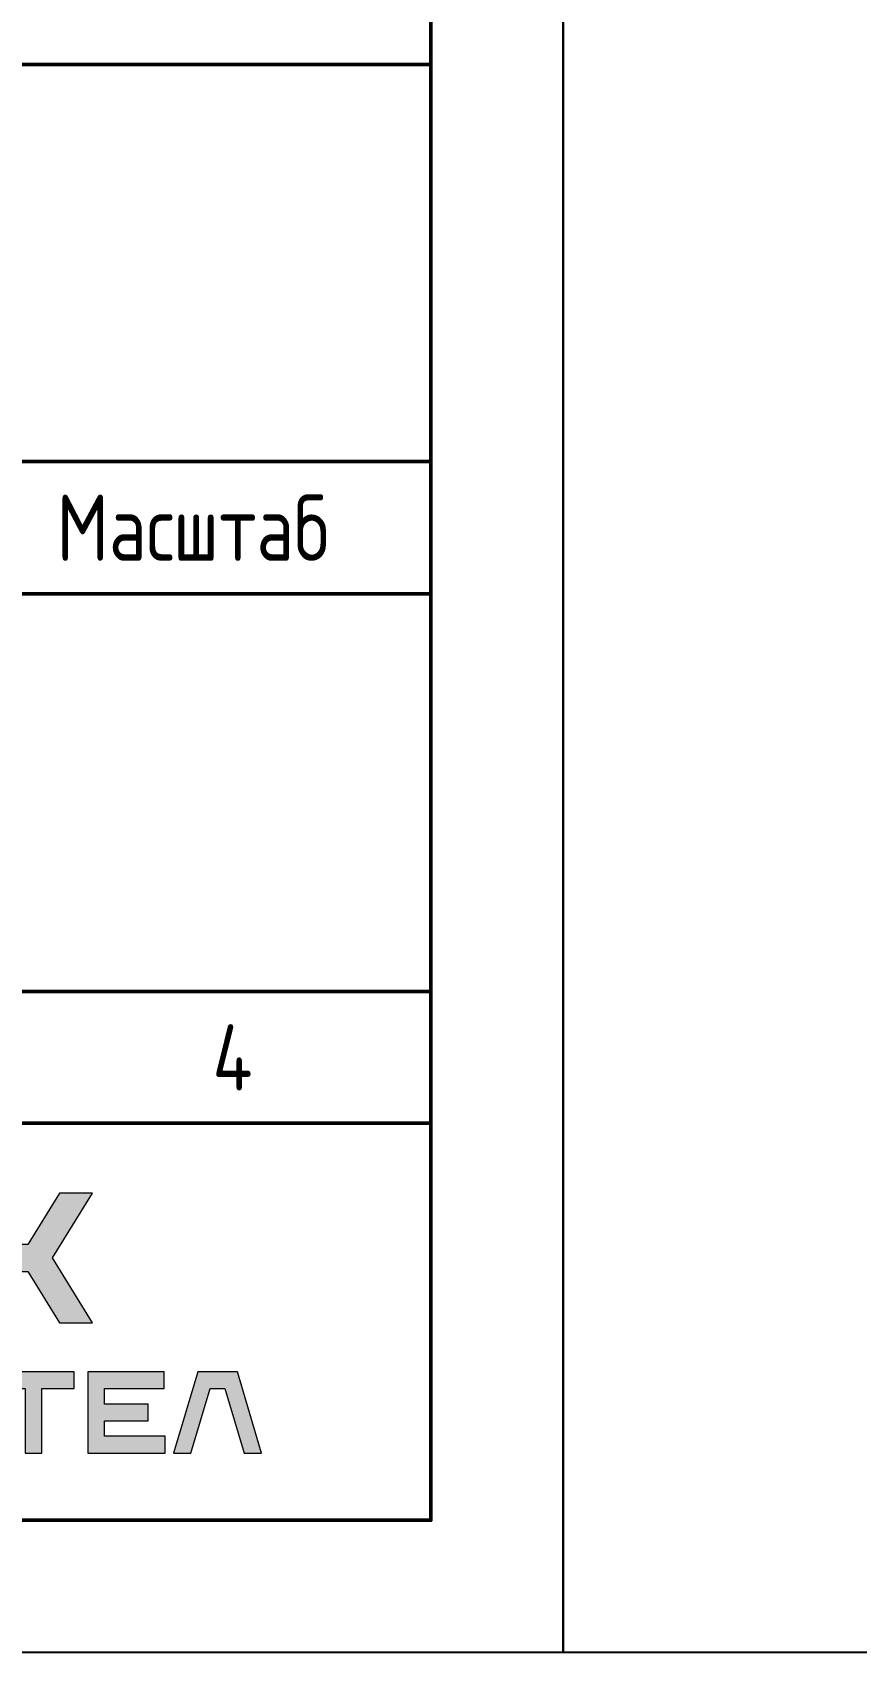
# Model space of a CAD drawing. Header units: millimetres. Extents: x -1117 to 5358, y -90 to 1610.
# Drawn here: x 4056.9 to 4088.1, y 0 to 61.2 of the extents above; entities that cross this region are included whole.
import ezdxf

# ---------------------------------------------------------------- set-up
doc = ezdxf.new("R2010")
doc.units = ezdxf.units.MM
doc.styles.add('Gost_type_A', font='GOST_A.TTF')

# ---------------------------------------------------------------- blocks, each defined once
blk = doc.blocks.new('*U19')
at = {"lineweight": 0, "true_color": 0x141414}
h = blk.add_hatch(color=250, dxfattribs=at)
h.dxf.hatch_style = 1
h.paths.add_polyline_path([(10.703, 2.409), (12.211, 4.863), (10.964, 4.863), (9.766, 2.914), (8.249, 2.914), (8.249, 4.863), (7.238, 4.863), (7.238, -0.046), (8.249, -0.046), (8.249, 1.903), (9.766, 1.903), (10.964, -0.046), (12.211, -0.046)])
h = blk.add_hatch(color=250, dxfattribs=at)
h.dxf.hatch_style = 1
h.paths.add_polyline_path([(10.296, -2.526), (11.514, -2.526), (11.514, -1.894), (8.448, -1.894), (8.448, -2.526), (9.665, -2.526), (9.665, -4.96), (10.296, -4.96)])
h = blk.add_hatch(color=250, dxfattribs=at)
h.dxf.hatch_style = 1
h.paths.add_polyline_path([(14.918, -1.894), (12.027, -1.894), (12.027, -4.96), (14.959, -4.96), (14.959, -4.328), (12.658, -4.328), (12.658, -3.743), (14.312, -3.743), (14.312, -3.111), (12.658, -3.111), (12.658, -2.526), (14.918, -2.526)])
h = blk.add_hatch(color=250, dxfattribs=at)
h.dxf.hatch_style = 1
h.paths.add_polyline_path([(17.684, -1.896), (16.188, -1.896), (15.27, -4.96), (15.929, -4.96), (16.658, -2.527), (17.214, -2.527), (17.943, -4.96), (18.602, -4.96)])
at = {"color": 250, "lineweight": 0, "true_color": 0x141414}
for points in [[(12.211, 4.863), (10.964, 4.863), (9.766, 2.914), (8.249, 2.914), (8.249, 4.863), (7.238, 4.863), (7.238, -0.046), (8.249, -0.046), (8.249, 1.903), (9.766, 1.903), (10.964, -0.046), (12.211, -0.046), (10.703, 2.409), (12.211, 4.863)], [(11.514, -1.894), (8.448, -1.894), (8.448, -2.526), (9.665, -2.526), (9.665, -4.96), (10.296, -4.96), (10.296, -2.526), (11.514, -2.526), (11.514, -1.894)], [(14.959, -4.328), (12.658, -4.328), (12.658, -3.743), (14.312, -3.743), (14.312, -3.111), (12.658, -3.111), (12.658, -2.526), (14.918, -2.526), (14.918, -1.894), (12.027, -1.894), (12.027, -4.96), (14.959, -4.96), (14.959, -4.328)], [(16.188, -1.896), (15.27, -4.96), (15.929, -4.96), (16.658, -2.527), (17.214, -2.527), (17.943, -4.96), (18.602, -4.96), (17.684, -1.896), (16.188, -1.896)]]:
    blk.add_lwpolyline(points, dxfattribs=at)
blk = doc.blocks.new('Штамп большой нижний')
at = {"lineweight": 50}
for points in [[(-120, 55), (0, 55), (0, 40), (-120, 40)], [(-18, 40), (0, 40), (0, 35), (-18, 35)], [(-18, 35), (0, 35), (0, 19.974), (-18, 19.974)], [(-30, 19.974), (0, 19.974), (0, 15), (-30, 15)], [(-50, 15), (0, 15), (0, 0), (-50, 0)]]:
    blk.add_lwpolyline(points, close=True, dxfattribs=at)
blk.add_blockref('*U19', (-25, 7.5))
at = {"insert": (-9, 37.5), "char_height": 2.5, "width": 18, "attachment_point": 5, "style": 'Gost_type_A'}
blk.add_mtext('Масштаб', dxfattribs=at)

msp = doc.modelspace()

# ---------------------------------------------------------------- linework, layer by layer
for points in [[(4077, 420), (4077, 0), (3780, 0), (3780, 420)], [(4374, 420), (4374, 0), (4077, 0), (4077, 420)]]:
    msp.add_lwpolyline(points, close=True)
at = {"lineweight": 50}
msp.add_lwpolyline([(4072, 415), (4072, 5), (3800, 5), (3800, 415)], close=True, dxfattribs=at)

# ---------------------------------------------------------------- block references
msp.add_blockref('Штамп большой нижний', (4072, 5))

# ---------------------------------------------------------------- texts
at = {"insert": (4064.5, 22.487), "char_height": 2.5, "width": 15, "attachment_point": 5, "style": 'Gost_type_A'}
msp.add_mtext('4', dxfattribs=at)

doc.saveas('drawing.dxf')
